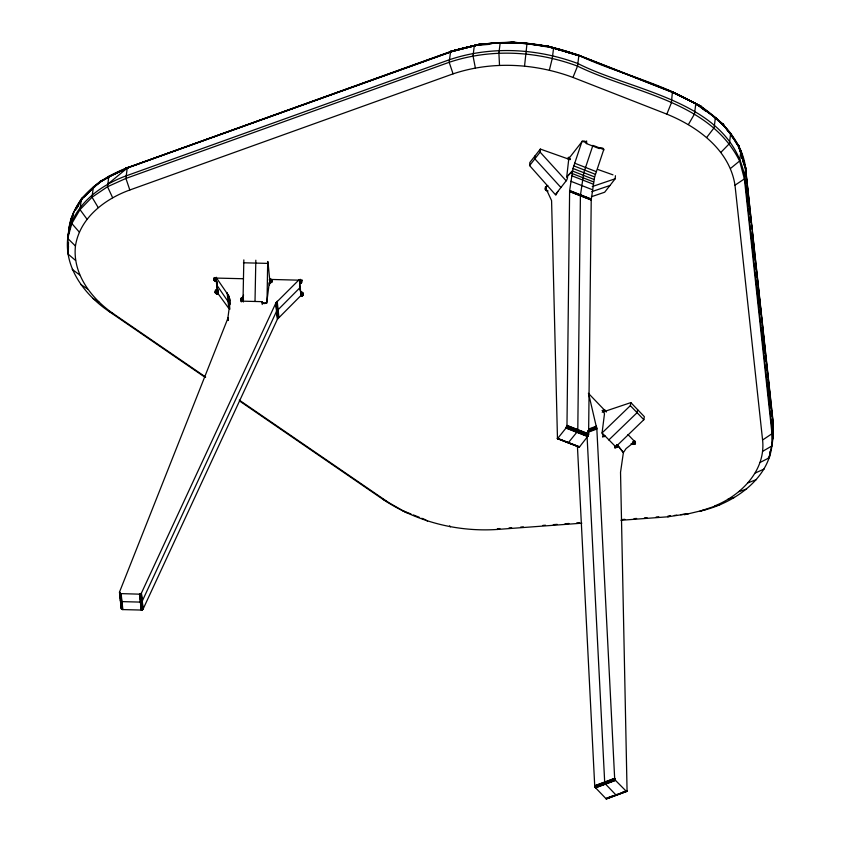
<?xml version="1.0" encoding="UTF-8"?>
<svg xmlns="http://www.w3.org/2000/svg" width="841" height="841" viewBox="0 0 841 841"><rect width="100%" height="100%" fill="white"/><g stroke="black" fill="none" stroke-linecap="round" stroke-linejoin="round"><path stroke-width="1.26" d="M243.007 301.099L243.837 259.901M255.012 301.404L255.832 260.205M267.701 261.467L266.996 302.991L262.192 302.865M545.641 187.785L551.58 200.61L557.478 438.708L565.982 428.069L566.981 425.399L569.62 190.76L572.973 168.463L582.109 141.109L586.913 142.991M577.094 431.864L577.799 429.625L580.406 195.417L583.801 172.699L592.926 145.335M594.135 145.808L603.754 149.572L594.619 176.936L591.223 199.643L588.605 434.093L587.617 436.542L579.47 446.96L578.934 446.781M69.057 232.305C68.447 219.785 75.238 208.705 81.714 198.581L94.991 186.239M243.533 294.918C244.205 297.062 237.362 299.985 242.744 301.173L261.961 301.656C261.971 304.253 266.45 304.148 266.86 301.782L269.267 282.744C276.205 282.261 266.839 273.966 270.234 283.564M720.548 504.369L700.048 511.118C736.022 503.17 775.949 474.818 771.985 433.725L744.39 178.912L745.694 168.389L741.489 154.555M714.545 505.988C741.016 495.433 765.941 470.561 762.587 440.011L771.985 433.725L773.289 423.422L772.437 422.15M453.068 73.861L449.178 62.297L450.576 51.606C492.3 38.287 538.019 39.969 578.86 55.601L547.007 45.898L578.86 55.601L577.536 66.124L572.963 77.425C534.802 63.243 491.901 60.836 453.068 73.861L129.819 189.992C104.641 199.107 79.769 217.977 75.448 246.003C72.389 274.145 91.574 298.723 113.577 313.893L205.677 377.073M227.102 292.542L228.826 308.426L217.798 293.278L216.084 277.393L229.183 296.474L229.866 302.876L227.848 318.413L119.538 591.99L120.505 593.599L139.501 594.167L141.32 593.326L275.911 302.897L299.343 279.496L301.067 295.38L277.404 319.223L143.033 609.21L141.225 610.051L122.849 609.588L121.493 609.042L121.262 607.875M105.03 179.238L100.857 180.92L81.314 199.306C70.139 214.14 66.607 233.041 68.163 251.249L68.531 242.345M68.941 232.158L69.151 227.07M588.658 393.819L596.847 429.005L614.666 778.524L615.507 780.406L626.545 791.528L627.06 790.561L620.532 472.306L623.381 452.584L626.03 448.631L635.155 441.357L632.947 442.177M772.427 430.056L772.448 418.524M772.437 426.051L772.385 419.67M602.734 411.007L604.942 410.177L603.901 409.714L603.333 410.608L604.469 413.898L602.072 432.936L616.485 447.559L617.241 446.645L616.863 444.553M772.448 431.422L773.037 422.592L752.338 231.485M772.448 434.324L773.247 422.981L772.469 432.884M68.163 251.249L68.52 246.35M772.416 428.679L772.868 422.424M772.427 432.779L773.163 422.781M772.458 434.419L773.289 423.202L773.289 435.575L771.985 445.888L762.598 451.365M557.825 191.496L555.827 195.154L529.599 165.582L529.83 162.534L540.342 149.078L569.883 159.559M535.086 155.806L534.855 158.854L560.936 187.511M529.599 165.582L540.111 152.126L540.342 149.078M591.391 196.731L604.679 192.221L615.192 178.765L615.423 175.716M772.469 424.758L772.669 422.277M762.587 440.011L734.992 185.199C729.557 149.961 697.82 126.76 666.829 114.145L671.402 102.844L672.422 91.848L701.079 106.534C722.461 121.115 742.34 141.519 745.694 168.389L741.51 154.639M70.644 222.876L70.991 218.975L72.778 215.58M70.865 222.571L71.222 218.671L73.598 214.15M548.08 190.96C544.379 191.338 544.484 186.702 547.817 185.441M70.644 222.718L70.991 218.975L71.948 218.292M524.553 65.966L527.002 43.532L553.599 47.958L578.839 55.811M70.844 222.413L71.222 218.671M75.448 246.003L67.711 238.402L71.811 223.496L73.114 213.183L68.037 235.806C63.285 266.744 84.216 294.476 108.531 311.086L204.973 377.241M68.489 248.684L67.837 253.856L75.564 260.437M451.67 51.679L125.814 168.337C108.783 175.149 92.815 184.715 81.314 199.306L80.011 209.619L71.811 223.496L79.285 232.084M480.032 44.342L450.482 51.984L127.222 168.116L108.825 176.4L107.522 186.713L112.631 197.719M218.239 289.788L217.714 294.014L215.927 293.498L215.275 291.606L217.356 290.776L216.326 281.293L213.877 280.116L214.213 277.509M214.056 280.358L214.381 277.751M214.276 280.579L214.602 277.972M214.55 280.778L214.876 278.171L215.601 278.066L243.301 278.739M214.854 280.947L215.191 278.35M215.201 281.083L215.527 278.487M215.569 281.199L215.895 278.592M215.948 281.262L216.442 277.362M215.138 292.594L215.475 289.987M215.254 292.836L215.59 290.24M215.433 293.078L215.759 290.481M215.653 293.299L215.979 290.702M215.927 293.498L216.253 290.902M217.094 284.174L217.377 281.851M216.232 293.677L216.726 289.767M216.579 293.814L217.073 289.914M216.946 293.919L217.441 290.019M217.325 293.993L217.819 290.082M301.509 291.89C299.007 295.727 302.644 297.819 303.18 294.308C298.24 291.627 299.722 284.752 300.09 279.496M299.596 283.396L300.468 279.485M299.974 283.385L300.668 280.736M300.342 283.333L301.015 280.652L299.627 280.19L269.32 279.401M300.689 283.249L301.33 280.526M300.994 283.123L301.604 280.368M301.267 282.965L301.824 280.179M301.499 282.776L302.003 279.969M301.351 296.106L301.845 292.205M301.719 296.064L302.213 292.163M302.066 295.969L302.392 293.372M302.371 295.853L302.707 293.246M302.644 295.685L302.981 293.089M302.876 295.506L303.202 292.899M577.084 54.917C544.432 42.691 508.605 39.159 474.324 45.593L473.02 55.905L475.344 67.89M553.599 47.958L552.295 58.271L549.383 70.097M545.199 189.204L545.525 186.597M545.483 189.95L545.809 187.343M545.693 190.182L546.019 187.575M545.946 190.381L546.272 187.785M603.659 150.318C604.69 148.016 600.495 146.986 599.244 148.584L586.324 143.538L586.65 140.931M627.964 434.555L635.165 442.061C637.247 444.647 629.983 445.846 633 441.767M633.052 444.426L633.378 441.819M633.431 444.437L633.925 440.537M633.809 444.416L634.303 440.516M634.177 444.353L634.503 441.756M634.513 444.258L634.839 441.651M634.808 444.122L635.134 441.514M635.071 443.953L635.397 441.346M672.705 92.531L578.45 55.201C629.394 79.38 692.606 87.916 730.671 133.362L729.378 143.674L720.968 152.284M730.671 133.362L740.91 150.665L739.617 160.978L744.39 178.912L734.992 185.199M770.188 451.27L769.862 453.835L772.322 443.281L772.311 431.128L744.716 176.316C729.725 100.531 633.778 92.047 577.862 63.517C537 48.326 491.081 45.75 449.504 59.7L126.255 175.832C99.291 185.588 72.662 205.793 68.037 235.806M602.608 436.637L604.826 435.806L604.248 436.7L603.207 436.227L602.072 432.936L630.34 405.656L630.855 402.608L602.219 412.237M637.604 409.641L637.089 412.679L608.81 439.969M615.559 447.002L643.838 419.712L644.343 416.673L630.855 402.608M587.092 436.637L604.679 782.014L605.415 783.959L615.875 794.871C617.126 796.143 617.63 793.052 616.243 795.165M772.553 439.359L773.289 435.575L772.511 439.128M501.825 43.333L513.819 42.239L481.252 44.079L451.186 51.333L125.814 168.337L128.41 167.811M577.799 429.625L576.8 432.306L568.18 442.871M607.076 798.477L605.909 798.582L595.449 787.67L594.713 785.725L577.389 445.583M577.746 430.108L576.947 432.106M768.148 458.513L769.704 455.128L769.378 457.725L760.148 462.424M480.716 44.226L481.252 44.079L451.501 51.522M672.653 91.911L578.555 55.128L546.944 46.034L578.45 55.201M75.764 209.914L81.714 198.581M76.573 208.494L77.761 206.234M78.949 203.964L81.924 198.308L85.793 195.49M77.477 207.159L78.665 204.899M79.853 202.639L82.229 198.129M80.82 201.419L82.597 198.034L90.029 191.18M301.677 282.565L301.025 280.673M688.401 124.531L694.508 113.956L695.812 103.643L672.716 92.321L578.335 55.306M586.324 143.538C587.354 141.235 583.149 140.205 581.898 141.803L568.432 159.054M481.252 44.079L450.576 51.606L480.947 43.9L450.902 51.322L480.81 44.005L513.767 42.082M94.686 186.713L100.857 180.92M706.724 137.43L714.114 127.769L715.418 117.456L723.628 124.846L719.581 121.913M555.68 194.239L566.245 180.72C566.981 180.1 568.537 175.748 566.718 177.009L568.979 157.046M567.034 176.673L572.353 170.996L593.998 179.469M566.887 176.81L572.353 170.996M91.364 190.098L95.022 186.334M300.205 287.433L276.542 311.286L142.182 601.273L140.363 602.103L121.672 601.609M81.314 199.306L90.87 190.308M96.862 184.515L100.594 181.067M96.873 184.799L99.669 182.497M107.848 184.105L127.222 168.116L125.919 178.429L129.819 189.992M730.535 168.442L739.617 160.978C709.289 100.352 632.127 92.92 577.536 66.124C536.674 50.933 490.755 48.358 449.178 62.297L125.919 178.429L107.522 186.713L92.047 197.225L80.011 209.619L86.949 219.123M108.825 176.4L93.351 186.912L92.047 197.225L98.187 207.538M107.217 178.05L109.256 176.663M127.327 167.737L100.415 181.309M140.363 602.103L142.276 601.094L140.605 602.103M114.103 174.539L127.937 167.475L125.961 168.116M108.384 177.451L101.53 180.962L114.807 173.929M579.197 447.17L557.32 438.56L579.375 447.055M117.067 172.91L127.275 168.316M755.313 472.978L764.185 469.015M127.779 167.443L126.402 167.99L128.252 167.653M126.676 168.116L128.095 167.548M214.886 278.203L213.772 279.117L213.877 280.116M748.154 482.787L756.532 479.528M602.082 410.555L604.511 409.83M602.513 410.807L604.721 409.977M588.679 429.036L596.427 426.145M588.805 429.625L596.553 426.734M587.806 430.613L596.658 427.323M587.891 431.191L596.742 427.89M587.954 431.748L596.805 428.458M587.996 432.306L596.847 429.005M602.555 436.91L604.763 436.08M614.981 446.476L617.189 445.646M615.034 446.823L617.241 446.003M615.044 447.16L617.262 446.34M615.023 447.475L617.241 446.645M614.971 447.748L617.189 446.918M614.887 447.98L617.094 447.149M594.713 785.725L614.645 778.314L615.507 780.406L595.586 787.817M594.734 785.946L614.666 778.524M594.776 786.177L614.697 778.755M594.829 786.409L614.75 778.987M594.902 786.64L614.824 779.218M594.986 786.871L614.908 779.449M595.092 787.092L615.013 779.67M595.197 787.302L615.128 779.88M595.323 787.491L615.244 780.07M595.449 787.67L615.37 780.248M607.139 797.972L612.668 795.912M622.634 792.201L625.956 790.971M605.909 798.582L627.05 790.824M606.098 798.75L627.008 791.055L625.83 791.171M606.277 798.876L626.934 791.244M606.456 798.939L626.829 791.392M738.85 491.68L746.566 489.052M592.243 186.565L615.192 178.765M591.812 191.653L609.935 185.493M239.643 401.031L382.666 499.144C416.179 521.651 457.01 532.101 497.22 529.462L499.911 528.6L497.409 528.621M620.921 520.285L667.796 516.805L670.487 515.943L667.88 516.132M727.57 499.47L734.487 497.388M125.814 168.337L450.513 51.785L475.176 45.372L480.274 44.815M667.796 516.805L688.222 513.735L680.621 514.681M450.576 51.606L480.81 44.005M450.671 51.469L481.094 43.932L450.776 51.375M684.353 514.745L705.021 509.856M674.293 515.47L676.826 515.155M486.655 44.11L491.754 43.543M494.308 43.259L506.976 42.744M617.042 794.766L616.054 795.039M474.324 45.593L488.726 44.405M509.026 527.927L511.633 527.738M520.747 527.055L523.344 526.865M542.876 525.415L545.483 525.226M553.294 524.637L557.205 524.353M565.015 523.775L568.926 523.48M576.737 522.902L579.344 522.713M622.308 519.517L624.916 519.328M634.03 518.645L636.637 518.455M644.448 517.877L647.055 517.678M656.169 517.005L658.766 516.816M497.22 529.462L581.856 523.186M243.438 262.781L267.438 263.391M517.047 43.049L527.107 43.343L542.088 45.835M527.002 43.532L500.206 42.733L498.902 53.046L499.512 65.22M513.662 42.145L547.071 45.982L578.829 55.285M513.609 42.355L547.071 46.202L578.86 55.432L547.071 45.982M549.583 47.085L576.968 55.054M121.987 601.641C119.958 601.725 119.906 598.372 121.367 601.536M632.663 444.374L631.097 443.575M546.944 46.034L578.787 55.191M744.59 167.243L745.652 168.168L738.135 145.178L739.292 148.889M598.193 169.609L612.963 174.844M572.963 77.425L666.829 114.145M567.938 157.992L570.345 158.928M567.77 158.297L570.177 159.243M567.612 158.634L570.019 159.58M574.582 163.165L596.227 171.627M573.72 165.835L595.365 174.308M572.973 168.463L594.619 176.936M571.869 173.414L593.515 181.877M571.523 175.664L593.168 184.137M570.808 181.267L592.453 189.73M569.641 190.539L591.286 199.012M569.62 190.76L591.255 199.233M569.599 190.97L591.234 199.443M569.578 191.18L591.223 199.643M569.567 191.38L591.212 199.843M569.567 191.569L591.212 200.032M566.981 425.399L588.626 433.861L587.912 436.101L566.266 427.627M566.96 425.62L588.605 434.093M588.563 434.345L566.918 425.882L565.982 428.069L587.617 436.542M566.855 426.156L588.5 434.629M566.771 426.461L588.416 434.923M566.666 426.765L588.311 435.228M566.54 427.07L588.185 435.533M566.413 427.354L588.048 435.827M566.119 427.869L587.764 436.332M579.575 446.834L557.289 438.319L579.47 446.96M402.692 510.687L411.028 514.009M413.415 514.955L419.365 517.32M421.74 518.266L425.315 519.685M672.075 92.163L695.812 103.643L706.114 111.496M672.201 92.026L700.847 106.124M672.316 91.921L701.005 106.281L672.422 91.848L700.353 106.134M108.531 311.086L113.577 313.893M382.666 499.144L406.424 512.726M92.878 298.429L98.954 302.066M426.061 520.169L427.543 521.136M80.631 284.363L87.517 288.936M239.275 400.116L387.712 501.951M697 104.641L694.855 103.128L696.916 104.694M701.299 107.669L714.188 116.741L722.682 124.268L729.231 132.426L727.454 130.576M72.189 269.341L79.632 274.902M717.447 120.137L723.628 124.846M700.627 106.071L723.523 124.573M714.188 116.741L715.954 118.592M630.34 405.656L643.838 419.712M588.364 393.283L606.361 412.048M540.111 152.126L566.193 180.794M617.273 444.857L623.381 452.584L617.094 444.605M216.946 285.33L230.045 304.41L229.183 296.474M723.313 124.373L738.84 145.892L740.732 152.084M723.029 124.268L728.317 131.585M732.091 136.81L735.875 142.045M724.931 127.39L722.682 124.268L724.122 126.455M735.476 141.971L737.736 145.104M449.672 525.804L450.292 526.855M605.415 783.959L604.679 782.014L605.552 784.117M742.445 157.919L738.713 145.588L740.742 152.147M741.31 155.143L745.273 167.601L746.125 175.412M747.838 189.877L745.441 167.779L738.472 145.346L740.742 152.768M741.215 155.08L742.372 158.791M743.15 161.272L745.073 167.454M738.713 145.588L745.568 167.969L773.289 423.422M741.499 155.238L745.273 167.601M743.202 160.379L745.441 167.779M742.981 161.178L744.096 164.878M740.91 150.665L745.683 168.61M748.112 192.473L751.213 221.078M751.497 223.685L752.054 228.878M746.398 178.008L746.966 183.212M747.25 185.808L747.807 191.012M748.091 193.609L748.658 198.812M748.932 201.409L749.499 206.613M749.783 209.209L750.34 214.413M750.624 217.01L751.192 222.213M751.465 224.81L751.896 228.71M752.317 232.61L752.874 237.814M753.158 240.41L753.725 245.614M754.009 248.211L754.43 252.111M754.85 256.011L755.271 259.911M755.691 263.811L756.259 269.015M756.543 271.611L757.1 276.815M757.384 279.412L757.804 283.312M758.225 287.212L758.656 291.112M759.076 295.012L761.189 314.513M761.462 317.11L762.03 322.313M762.314 324.91L763.723 337.914M763.996 340.51L764.564 345.714M764.847 348.311L765.405 353.514M765.688 356.111L766.256 361.315M766.54 363.911L767.097 369.115M767.381 371.711L767.938 376.915M768.222 379.522L768.79 384.715M769.073 387.323L769.631 392.516M769.914 395.123L770.482 400.316M770.755 402.923L771.323 408.116M771.607 410.723L772.164 415.917M745.494 171.354L745.914 175.254M746.345 179.154L746.766 183.054M747.186 186.954L747.607 190.854M748.027 194.755L748.448 198.665M748.879 202.565L749.299 206.466M749.72 210.366L750.14 214.266M750.561 218.166L750.992 222.066M751.412 225.966L751.696 228.563M752.253 233.766L752.674 237.667M753.094 241.567L753.525 245.467M753.946 249.367L754.366 253.267M754.787 257.167L755.071 259.764M755.638 264.968L756.059 268.868M756.48 272.768L756.9 276.668M757.321 280.568L757.741 284.468M758.172 288.368L758.445 290.965M759.013 296.169L759.434 300.069M759.854 303.969L760.275 307.869M760.706 311.769L760.979 314.366M761.547 319.569L761.83 322.166M762.388 327.37L762.819 331.27M763.239 335.17L763.66 339.07M764.08 342.97L764.364 345.567M764.921 350.771L765.205 353.367M765.773 358.571L766.056 361.167M766.614 366.371L767.034 370.271M767.465 374.171L767.738 376.768M768.306 381.972L768.59 384.568M769.147 389.772L769.431 392.369M769.999 397.572L770.272 400.169M770.84 405.373L771.123 407.969M771.681 413.173L771.964 415.769M762.303 328.547L762.587 331.144M763.144 336.347L763.428 338.944M766.529 367.549L766.803 370.145M769.904 398.75L770.188 401.346M300.426 279.391L300.668 281.651M277.194 301.246L278.907 317.131M276.815 301.635L278.539 317.52M276.479 302.035L278.203 317.93M276.174 302.466L277.898 318.35M275.911 302.897L277.625 318.781M275.68 303.338L277.404 319.223M271.622 279.843L272.042 282.366M271.401 279.611L271.643 281.882M271.128 279.412L271.38 281.682M270.823 279.254L271.191 282.66M270.487 279.138L270.855 282.534M270.119 279.054L270.487 282.46M269.267 282.744L269.519 285.004M261.961 301.656L262.255 304.505M243.207 297.462L243.459 299.732M242.828 297.472L243.312 302.014M242.439 297.525L242.807 300.931M242.071 297.63L242.439 301.036M241.724 297.777L242.092 301.183M241.409 297.956L241.777 301.362M241.136 298.177L241.504 301.583M240.904 298.418L241.272 301.824M240.715 298.681L240.968 300.952M229.74 298.566L229.992 300.836M228.3 294.455L229.898 309.204M227.985 317.751L228.226 320.022M227.953 317.972L228.153 320.463M141.414 593.157L143.138 609.042L141.225 610.051L139.501 594.167M141.32 593.326L142.917 609.378M141.036 593.641L142.76 609.525M140.868 593.778L142.581 609.662M140.668 593.893L142.392 609.788M140.458 593.998L142.171 609.883M140.226 594.072L141.95 609.956M139.984 594.124L141.709 610.009M139.743 594.156L141.467 610.04M121.125 593.704L122.849 609.588M120.81 593.672L122.534 609.557M122.229 609.483L120.505 593.599L119.538 591.99L121.493 609.042M120.221 593.483L121.945 609.368M119.979 593.336L121.703 609.22M119.475 592.232L121.23 608.6M267.964 261.814L270.003 282.702"/></g></svg>
